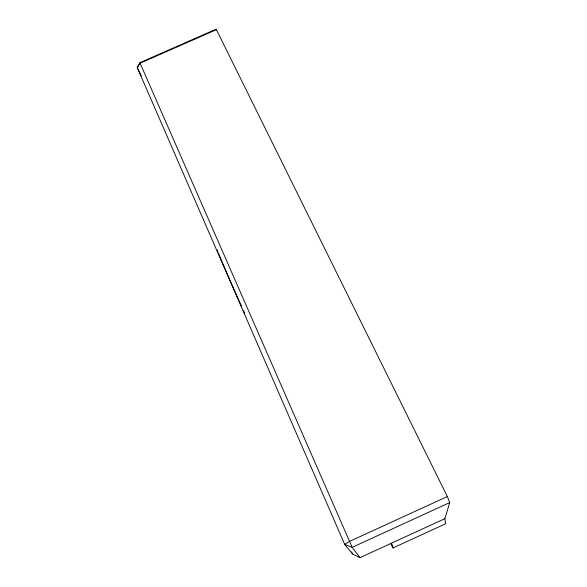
<?xml version="1.0" encoding="UTF-8"?>
<svg xmlns="http://www.w3.org/2000/svg" width="587" height="587" viewBox="0 0 587 587"><rect width="100%" height="100%" fill="white"/><g stroke="black" fill="none" stroke-linecap="round" stroke-linejoin="round"><path stroke-width="0.88" d="M444.88 518.659L449.73 502.589L447.353 496.551L216.39 29.651L215.767 29.35L139.882 62.699L137.27 67.681L344.672 544.34L352.67 554.069L359.985 557.65L444.88 518.659L445.628 523.758L393.209 547.84M447.353 496.551L349.434 541.456L344.672 544.34L352.171 547.348L359.985 557.65M449.73 502.589L352.171 547.348L139.882 62.699M216.39 29.651L139.992 63.227L137.27 67.681L141.32 75.906M352.67 554.069L352.288 553.306A64.232 1.666 66.2 0 1 351.62 551.927M391.441 543.202L391.896 544.288A64.152 1.035 65.6 0 1 390.759 543.643M244.654 313.216A73.698 1.937 65.8 0 1 243.532 310.728M241.646 306.539A73.698 1.937 65.8 0 1 218.665 253.665M218.048 252.146A73.698 1.937 65.8 0 1 217.19 250.033"/></g></svg>
